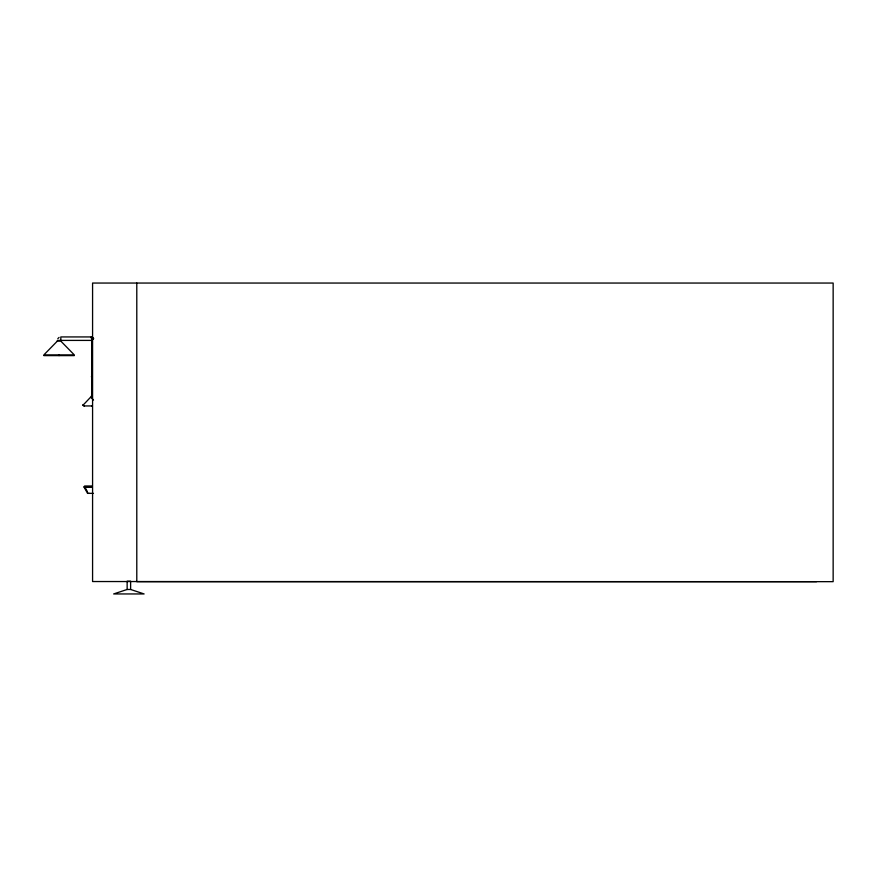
<?xml version="1.0" encoding="UTF-8"?>
<svg xmlns="http://www.w3.org/2000/svg" width="877" height="877" viewBox="0 0 877 877"><rect width="100%" height="100%" fill="white"/><g stroke="black" fill="none" stroke-linecap="round" stroke-linejoin="round"><path stroke-width="1.32" d="M91.044 337.645L91.318 337.075M57.805 338.675L59.077 337.393M93.368 338.062L93.368 339.289M82.964 405.481L82.964 404.604M127.143 589.476L113.648 593.948L144.113 593.948L130.618 589.476L127.143 589.476L127.143 581.188L130.618 581.188L130.618 589.476M84.422 486.329L91.899 486.329L84.422 486.329L87.437 491.712M84.017 487.02L91.701 487.02L84.017 487.02L87.557 493.356L93.477 493.356M87.557 493.356L89.147 493.345M91.361 337.349L91.964 337.349M91.361 338.73L91.964 338.73M57.345 340.408L91.888 340.408L91.888 336.932L60.82 336.932L60.82 340.408M43.85 355.613L74.315 355.613M91.361 376.726L91.964 376.726M91.361 396.075L91.964 396.075M91.668 405.941L84.115 405.941L83.096 405.119L91.668 396.075L91.668 337.349M91.186 337.36L93.686 338.533M90.923 397.456L93.51 400.044M816.575 581.659L92.578 581.539L92.578 283.052L833.15 283.052L833.15 581.659L136.79 581.659L136.79 283.052M91.668 405.634L91.668 406.237M84.115 405.634L84.115 406.237M59.077 354.922L59.077 355.613M57.345 341.109L43.85 354.922L74.315 354.922L60.82 341.109L57.345 341.109"/></g></svg>
